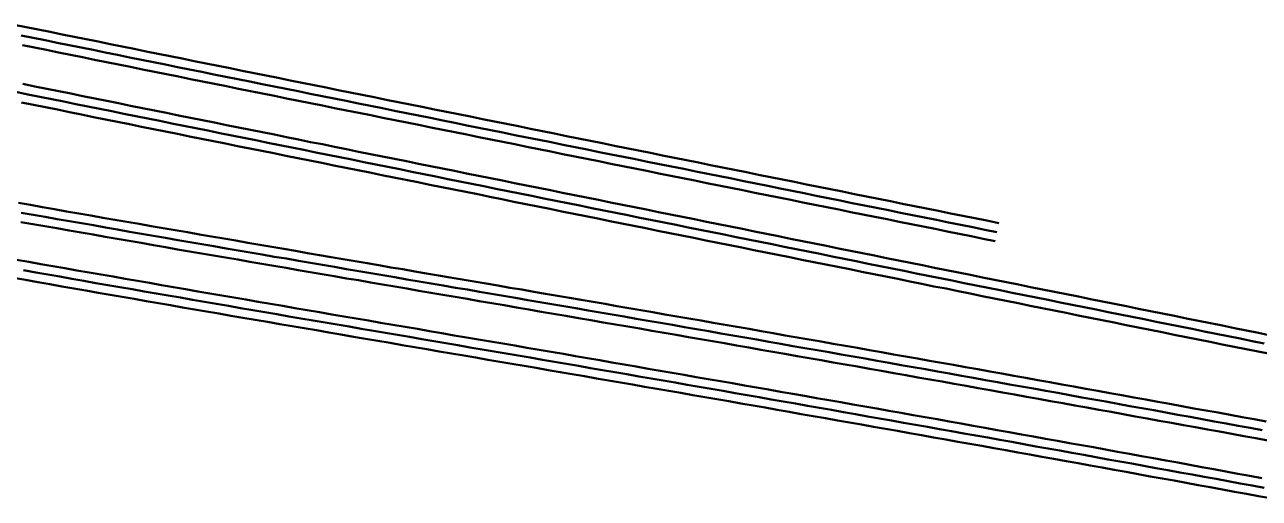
# Model space of a CAD drawing. Header units: millimetres. Extents: x 2688706 to 2690835, y 1254387 to 1255241.
# Drawn here: x 2689714 to 2689814.9, y 1254805.5 to 1254844.1 of the extents above; entities that cross this region are included whole.
import ezdxf

# ---------------------------------------------------------------- set-up
doc = ezdxf.new("R2010")
doc.units = ezdxf.units.MM
doc.layers.add('BS-TR-B-Gleisstrang-LinieGeometrie', color=7, linetype='Continuous')
doc.layers.add('BS-TR-N-Gleisstrang-LinieGeometrie', color=7, linetype='Continuous')

msp = doc.modelspace()

# ---------------------------------------------------------------- linework, layer by layer
at = {"layer": 'BS-TR-B-Gleisstrang-LinieGeometrie', "lineweight": 50}
for points in [[(2689713.74, 1254843.24, 454.72), (2689714.72, 1254843.05, 454.72), (2689715.7, 1254842.85, 454.72), (2689716.69, 1254842.65, 454.72), (2689717.67, 1254842.45, 454.72), (2689718.66, 1254842.25, 454.72), (2689719.64, 1254842.06, 454.72), (2689720.62, 1254841.86, 454.72), (2689721.61, 1254841.66, 454.72), (2689722.59, 1254841.46, 454.72), (2689723.58, 1254841.26, 454.72), (2689724.56, 1254841.07, 454.71), (2689725.54, 1254840.87, 454.71), (2689726.53, 1254840.67, 454.71), (2689727.51, 1254840.47, 454.71), (2689728.5, 1254840.27, 454.71), (2689729.48, 1254840.07, 454.71), (2689730.46, 1254839.88, 454.71), (2689731.45, 1254839.68, 454.71), (2689732.43, 1254839.48, 454.71), (2689733.42, 1254839.28, 454.71), (2689734.4, 1254839.08, 454.71), (2689735.38, 1254838.89, 454.71), (2689736.37, 1254838.69, 454.71), (2689737.35, 1254838.49, 454.71), (2689738.34, 1254838.29, 454.71), (2689739.32, 1254838.09, 454.71), (2689740.3, 1254837.9, 454.7), (2689741.29, 1254837.7, 454.7), (2689742.27, 1254837.5, 454.7), (2689743.26, 1254837.3, 454.7), (2689744.24, 1254837.1, 454.7), (2689745.22, 1254836.9, 454.7), (2689746.21, 1254836.71, 454.7), (2689747.19, 1254836.51, 454.7), (2689748.18, 1254836.31, 454.7), (2689749.16, 1254836.11, 454.7), (2689750.14, 1254835.91, 454.7), (2689751.13, 1254835.72, 454.7), (2689752.11, 1254835.52, 454.7), (2689753.1, 1254835.32, 454.7), (2689754.08, 1254835.12, 454.7), (2689755.06, 1254834.92, 454.69), (2689756.05, 1254834.73, 454.69), (2689757.03, 1254834.53, 454.69), (2689758.02, 1254834.33, 454.69), (2689759, 1254834.13, 454.69), (2689759.98, 1254833.93, 454.69), (2689760.97, 1254833.73, 454.69), (2689761.95, 1254833.54, 454.69), (2689762.94, 1254833.34, 454.69), (2689763.92, 1254833.14, 454.69), (2689764.9, 1254832.94, 454.69), (2689765.89, 1254832.74, 454.69), (2689766.87, 1254832.55, 454.69), (2689767.86, 1254832.35, 454.69), (2689768.84, 1254832.15, 454.69), (2689769.82, 1254831.95, 454.69), (2689770.81, 1254831.75, 454.68), (2689771.79, 1254831.56, 454.68), (2689772.78, 1254831.36, 454.68), (2689773.76, 1254831.16, 454.68), (2689774.74, 1254830.96, 454.68), (2689775.73, 1254830.76, 454.68), (2689776.71, 1254830.56, 454.68), (2689777.7, 1254830.37, 454.68), (2689778.68, 1254830.17, 454.68), (2689779.66, 1254829.97, 454.68), (2689780.65, 1254829.77, 454.68), (2689781.63, 1254829.57, 454.68), (2689782.62, 1254829.38, 454.68), (2689783.6, 1254829.18, 454.68), (2689784.58, 1254828.98, 454.68), (2689785.57, 1254828.78, 454.67), (2689786.55, 1254828.58, 454.67), (2689787.54, 1254828.39, 454.67), (2689788.52, 1254828.19, 454.67), (2689789.5, 1254827.99, 454.67), (2689790.49, 1254827.79, 454.67), (2689791.47, 1254827.59, 454.67), (2689792.46, 1254827.39, 454.67), (2689793.44, 1254827.2, 454.67)], [(2689713.75, 1254828.78, 454.8), (2689714.74, 1254828.61, 454.8), (2689715.72, 1254828.44, 454.8), (2689716.7, 1254828.26, 454.8), (2689717.69, 1254828.09, 454.8), (2689718.67, 1254827.92, 454.8), (2689719.65, 1254827.75, 454.8), (2689720.64, 1254827.58, 454.8), (2689721.62, 1254827.41, 454.8), (2689722.6, 1254827.23, 454.8), (2689723.59, 1254827.06, 454.8), (2689724.57, 1254826.89, 454.8), (2689725.55, 1254826.72, 454.8), (2689726.54, 1254826.55, 454.8), (2689726.54, 1254826.55, 454.8), (2689727.52, 1254826.38, 454.8), (2689728.51, 1254826.21, 454.8), (2689729.49, 1254826.04, 454.8), (2689730.48, 1254825.87, 454.8), (2689731.46, 1254825.7, 454.8), (2689732.45, 1254825.53, 454.8), (2689733.43, 1254825.36, 454.8), (2689734.42, 1254825.19, 454.8), (2689735.41, 1254825.03, 454.8), (2689736.39, 1254824.86, 454.8), (2689737.38, 1254824.69, 454.8), (2689738.36, 1254824.52, 454.8), (2689739.35, 1254824.35, 454.8), (2689740.33, 1254824.18, 454.8), (2689741.32, 1254824.01, 454.8), (2689742.31, 1254823.84, 454.8), (2689743.29, 1254823.68, 454.8), (2689744.28, 1254823.51, 454.8), (2689745.26, 1254823.34, 454.8), (2689746.25, 1254823.17, 454.8), (2689746.25, 1254823.17, 454.8), (2689747.23, 1254823, 454.8), (2689748.22, 1254822.83, 454.8), (2689749.21, 1254822.66, 454.8), (2689750.19, 1254822.5, 454.8), (2689751.18, 1254822.33, 454.8), (2689752.16, 1254822.16, 454.8), (2689753.15, 1254821.99, 454.8), (2689754.13, 1254821.82, 454.8), (2689755.12, 1254821.65, 454.8), (2689756.11, 1254821.48, 454.8), (2689757.09, 1254821.31, 454.8), (2689758.08, 1254821.15, 454.8), (2689759.06, 1254820.98, 454.8), (2689760.05, 1254820.81, 454.8), (2689761.03, 1254820.64, 454.8), (2689762.02, 1254820.47, 454.8), (2689763, 1254820.3, 454.8), (2689763.99, 1254820.13, 454.8), (2689764.97, 1254819.96, 454.8), (2689765.96, 1254819.79, 454.8), (2689765.96, 1254819.79, 454.8), (2689766.94, 1254819.62, 454.8), (2689767.93, 1254819.45, 454.8), (2689768.91, 1254819.28, 454.8), (2689769.9, 1254819.11, 454.8), (2689770.88, 1254818.93, 454.8), (2689771.86, 1254818.76, 454.8), (2689772.85, 1254818.59, 454.8), (2689773.83, 1254818.42, 454.8), (2689774.81, 1254818.25, 454.8), (2689775.8, 1254818.08, 454.8), (2689776.78, 1254817.9, 454.8), (2689777.76, 1254817.73, 454.8), (2689778.75, 1254817.56, 454.8), (2689779.73, 1254817.39, 454.8), (2689780.71, 1254817.21, 454.8), (2689781.7, 1254817.04, 454.8), (2689782.68, 1254816.87, 454.8), (2689783.66, 1254816.69, 454.8), (2689784.65, 1254816.52, 454.8), (2689785.63, 1254816.34, 454.8), (2689786.61, 1254816.17, 454.8), (2689787.6, 1254816, 454.8), (2689788.58, 1254815.82, 454.8), (2689789.56, 1254815.65, 454.8), (2689790.55, 1254815.47, 454.8), (2689791.53, 1254815.3, 454.8), (2689792.51, 1254815.12, 454.8), (2689793.49, 1254814.95, 454.8), (2689794.48, 1254814.77, 454.8), (2689795.46, 1254814.59, 454.8), (2689796.44, 1254814.42, 454.8), (2689797.43, 1254814.24, 454.8), (2689798.41, 1254814.07, 454.8), (2689799.39, 1254813.89, 454.8), (2689800.37, 1254813.71, 454.8), (2689801.36, 1254813.53, 454.8), (2689802.34, 1254813.36, 454.8), (2689803.32, 1254813.18, 454.8), (2689804.3, 1254813, 454.8), (2689805.29, 1254812.82, 454.8), (2689806.27, 1254812.65, 454.8), (2689807.25, 1254812.47, 454.8), (2689808.23, 1254812.29, 454.8), (2689809.22, 1254812.11, 454.8), (2689810.2, 1254811.93, 454.8), (2689811.18, 1254811.75, 454.8), (2689812.16, 1254811.57, 454.8), (2689813.14, 1254811.39, 454.8), (2689814.13, 1254811.21, 454.8), (2689815.11, 1254811.03, 454.8)], [(2689713.95, 1254824.08, 454.8), (2689714.94, 1254823.9, 454.8), (2689715.92, 1254823.73, 454.8), (2689716.9, 1254823.56, 454.8), (2689717.89, 1254823.39, 454.8), (2689718.87, 1254823.21, 454.8), (2689719.86, 1254823.04, 454.8), (2689720.84, 1254822.87, 454.8), (2689721.82, 1254822.7, 454.8), (2689722.81, 1254822.53, 454.8), (2689723.79, 1254822.36, 454.8), (2689724.78, 1254822.19, 454.8), (2689725.76, 1254822.02, 454.8), (2689725.76, 1254822.02, 454.8), (2689726.75, 1254821.85, 454.8), (2689727.73, 1254821.68, 454.8), (2689728.72, 1254821.51, 454.8), (2689729.7, 1254821.34, 454.8), (2689730.69, 1254821.17, 454.8), (2689731.67, 1254821, 454.8), (2689732.66, 1254820.83, 454.8), (2689733.65, 1254820.66, 454.8), (2689734.63, 1254820.49, 454.8), (2689735.62, 1254820.32, 454.8), (2689736.6, 1254820.15, 454.8), (2689737.59, 1254819.98, 454.8), (2689738.57, 1254819.82, 454.8), (2689739.56, 1254819.65, 454.8), (2689740.54, 1254819.48, 454.8), (2689741.53, 1254819.31, 454.8), (2689742.52, 1254819.14, 454.8), (2689743.5, 1254818.97, 454.8), (2689744.49, 1254818.8, 454.8), (2689745.47, 1254818.64, 454.8), (2689745.47, 1254818.64, 454.8), (2689746.46, 1254818.47, 454.8), (2689747.44, 1254818.3, 454.8), (2689748.43, 1254818.13, 454.8), (2689749.42, 1254817.96, 454.8), (2689750.4, 1254817.79, 454.8), (2689751.39, 1254817.62, 454.8), (2689752.37, 1254817.46, 454.8), (2689753.36, 1254817.29, 454.8), (2689754.34, 1254817.12, 454.8), (2689755.33, 1254816.95, 454.8), (2689756.32, 1254816.78, 454.8), (2689757.3, 1254816.61, 454.8), (2689758.29, 1254816.44, 454.8), (2689759.27, 1254816.27, 454.8), (2689760.26, 1254816.1, 454.8), (2689761.24, 1254815.93, 454.8), (2689762.23, 1254815.76, 454.8), (2689763.21, 1254815.59, 454.8), (2689764.2, 1254815.42, 454.8), (2689765.19, 1254815.25, 454.8), (2689765.19, 1254815.25, 454.8), (2689766.17, 1254815.08, 454.8), (2689767.15, 1254814.91, 454.8), (2689768.13, 1254814.74, 454.8), (2689769.12, 1254814.57, 454.8), (2689770.1, 1254814.4, 454.8), (2689771.08, 1254814.23, 454.8), (2689772.06, 1254814.06, 454.8), (2689773.05, 1254813.89, 454.8), (2689774.03, 1254813.72, 454.8), (2689775.01, 1254813.54, 454.8), (2689775.99, 1254813.37, 454.8), (2689776.98, 1254813.2, 454.8), (2689777.96, 1254813.03, 454.8), (2689778.94, 1254812.85, 454.8), (2689779.92, 1254812.68, 454.8), (2689780.91, 1254812.51, 454.8), (2689781.89, 1254812.34, 454.8), (2689782.87, 1254812.16, 454.8), (2689783.85, 1254811.99, 454.8), (2689784.83, 1254811.81, 454.8), (2689785.82, 1254811.64, 454.8), (2689786.8, 1254811.47, 454.8), (2689787.78, 1254811.29, 454.8), (2689788.76, 1254811.12, 454.8), (2689789.74, 1254810.94, 454.8), (2689790.73, 1254810.77, 454.8), (2689791.71, 1254810.59, 454.8), (2689792.69, 1254810.42, 454.8), (2689793.67, 1254810.24, 454.8), (2689794.65, 1254810.07, 454.8), (2689795.64, 1254809.89, 454.8), (2689796.62, 1254809.71, 454.8), (2689797.6, 1254809.54, 454.8), (2689798.58, 1254809.36, 454.8), (2689799.56, 1254809.18, 454.8), (2689800.54, 1254809.01, 454.8), (2689801.53, 1254808.83, 454.8), (2689802.51, 1254808.65, 454.8), (2689803.49, 1254808.47, 454.8), (2689804.47, 1254808.3, 454.8), (2689805.45, 1254808.12, 454.8), (2689806.43, 1254807.94, 454.8), (2689807.41, 1254807.76, 454.8), (2689808.39, 1254807.58, 454.8), (2689809.38, 1254807.41, 454.8), (2689810.36, 1254807.23, 454.8), (2689811.34, 1254807.05, 454.8), (2689812.32, 1254806.87, 454.8), (2689813.3, 1254806.69, 454.8), (2689814.28, 1254806.51, 454.8), (2689815.26, 1254806.33, 454.8)]]:
    msp.add_polyline3d(points, dxfattribs=at)
at = {"layer": 'BS-TR-N-Gleisstrang-LinieGeometrie', "color": 1, "lineweight": 50, "true_color": 0xff0000}
for points in [[(2689713.17, 1254844.12, 454.72), (2689714.15, 1254843.93, 454.72), (2689715.13, 1254843.73, 454.72), (2689716.11, 1254843.53, 454.72), (2689717.09, 1254843.33, 454.72), (2689718.07, 1254843.14, 454.72), (2689719.06, 1254842.94, 454.72), (2689720.04, 1254842.74, 454.72), (2689721.02, 1254842.54, 454.72), (2689722, 1254842.35, 454.72), (2689722.98, 1254842.15, 454.72), (2689723.96, 1254841.95, 454.72), (2689724.94, 1254841.75, 454.71), (2689725.92, 1254841.56, 454.71), (2689726.9, 1254841.36, 454.71), (2689727.88, 1254841.16, 454.71), (2689728.86, 1254840.96, 454.71), (2689729.84, 1254840.77, 454.71), (2689730.82, 1254840.57, 454.71), (2689731.8, 1254840.37, 454.71), (2689732.79, 1254840.17, 454.71), (2689733.77, 1254839.98, 454.71), (2689734.75, 1254839.78, 454.71), (2689735.73, 1254839.58, 454.71), (2689736.71, 1254839.38, 454.71), (2689737.69, 1254839.19, 454.71), (2689738.67, 1254838.99, 454.71), (2689739.65, 1254838.79, 454.71), (2689740.63, 1254838.59, 454.7), (2689741.61, 1254838.4, 454.7), (2689742.59, 1254838.2, 454.7), (2689743.57, 1254838, 454.7), (2689744.55, 1254837.8, 454.7), (2689745.53, 1254837.61, 454.7), (2689746.51, 1254837.41, 454.7), (2689747.5, 1254837.21, 454.7), (2689748.48, 1254837.01, 454.7), (2689749.46, 1254836.82, 454.7), (2689750.44, 1254836.62, 454.7), (2689751.42, 1254836.42, 454.7), (2689752.4, 1254836.22, 454.7), (2689753.38, 1254836.03, 454.7), (2689754.36, 1254835.83, 454.7), (2689755.34, 1254835.63, 454.69), (2689756.32, 1254835.44, 454.69), (2689757.3, 1254835.24, 454.69), (2689758.28, 1254835.04, 454.69), (2689759.26, 1254834.84, 454.69), (2689760.24, 1254834.65, 454.69), (2689761.22, 1254834.45, 454.69), (2689762.21, 1254834.25, 454.69), (2689763.19, 1254834.05, 454.69), (2689764.17, 1254833.86, 454.69), (2689765.15, 1254833.66, 454.69), (2689766.13, 1254833.46, 454.69), (2689767.11, 1254833.26, 454.69), (2689768.09, 1254833.07, 454.69), (2689769.07, 1254832.87, 454.69), (2689770.05, 1254832.67, 454.69), (2689771.03, 1254832.47, 454.68), (2689772.01, 1254832.28, 454.68), (2689772.99, 1254832.08, 454.68), (2689773.97, 1254831.88, 454.68), (2689774.95, 1254831.68, 454.68), (2689775.94, 1254831.49, 454.68), (2689776.92, 1254831.29, 454.68), (2689777.9, 1254831.09, 454.68), (2689778.88, 1254830.89, 454.68), (2689779.86, 1254830.7, 454.68), (2689780.84, 1254830.5, 454.68), (2689781.82, 1254830.3, 454.68), (2689782.8, 1254830.1, 454.68), (2689783.78, 1254829.91, 454.68), (2689784.76, 1254829.71, 454.68), (2689785.74, 1254829.51, 454.67), (2689786.72, 1254829.31, 454.67), (2689787.7, 1254829.12, 454.67), (2689788.68, 1254828.92, 454.67), (2689789.66, 1254828.72, 454.67), (2689790.65, 1254828.52, 454.67), (2689791.63, 1254828.33, 454.67), (2689792.61, 1254828.13, 454.67), (2689793.59, 1254827.93, 454.67)], [(2689713.86, 1254842.46, 454.72), (2689714.84, 1254842.26, 454.72), (2689715.82, 1254842.06, 454.72), (2689716.8, 1254841.86, 454.72), (2689717.78, 1254841.67, 454.72), (2689718.76, 1254841.47, 454.72), (2689719.74, 1254841.27, 454.72), (2689720.72, 1254841.07, 454.72), (2689721.7, 1254840.88, 454.72), (2689722.68, 1254840.68, 454.72), (2689723.66, 1254840.48, 454.72), (2689724.64, 1254840.28, 454.71), (2689725.62, 1254840.09, 454.71), (2689726.6, 1254839.89, 454.71), (2689727.59, 1254839.69, 454.71), (2689728.57, 1254839.49, 454.71), (2689729.55, 1254839.3, 454.71), (2689730.53, 1254839.1, 454.71), (2689731.51, 1254838.9, 454.71), (2689732.49, 1254838.7, 454.71), (2689733.47, 1254838.51, 454.71), (2689734.45, 1254838.31, 454.71), (2689735.43, 1254838.11, 454.71), (2689736.41, 1254837.91, 454.71), (2689737.39, 1254837.72, 454.71), (2689738.37, 1254837.52, 454.71), (2689739.35, 1254837.32, 454.71), (2689740.33, 1254837.12, 454.7), (2689741.32, 1254836.93, 454.7), (2689742.3, 1254836.73, 454.7), (2689743.28, 1254836.53, 454.7), (2689744.26, 1254836.33, 454.7), (2689745.24, 1254836.14, 454.7), (2689746.22, 1254835.94, 454.7), (2689747.2, 1254835.74, 454.7), (2689748.18, 1254835.54, 454.7), (2689749.16, 1254835.35, 454.7), (2689750.14, 1254835.15, 454.7), (2689751.12, 1254834.95, 454.7), (2689752.1, 1254834.75, 454.7), (2689753.08, 1254834.56, 454.7), (2689754.06, 1254834.36, 454.7), (2689755.04, 1254834.16, 454.69), (2689756.03, 1254833.96, 454.69), (2689757.01, 1254833.77, 454.69), (2689757.99, 1254833.57, 454.69), (2689758.97, 1254833.37, 454.69), (2689759.95, 1254833.17, 454.69), (2689760.93, 1254832.98, 454.69), (2689761.91, 1254832.78, 454.69), (2689762.89, 1254832.58, 454.69), (2689763.87, 1254832.38, 454.69), (2689764.85, 1254832.19, 454.69), (2689765.83, 1254831.99, 454.69), (2689766.81, 1254831.79, 454.69), (2689767.79, 1254831.6, 454.69), (2689768.77, 1254831.4, 454.69), (2689769.75, 1254831.2, 454.69), (2689770.74, 1254831, 454.68), (2689771.72, 1254830.81, 454.68), (2689772.7, 1254830.61, 454.68), (2689773.68, 1254830.41, 454.68), (2689774.66, 1254830.21, 454.68), (2689775.64, 1254830.02, 454.68), (2689776.62, 1254829.82, 454.68), (2689777.6, 1254829.62, 454.68), (2689778.58, 1254829.42, 454.68), (2689779.56, 1254829.23, 454.68), (2689780.54, 1254829.03, 454.68), (2689781.52, 1254828.83, 454.68), (2689782.5, 1254828.63, 454.68), (2689783.48, 1254828.44, 454.68), (2689784.47, 1254828.24, 454.68), (2689785.45, 1254828.04, 454.67), (2689786.43, 1254827.84, 454.67), (2689787.41, 1254827.65, 454.67), (2689788.39, 1254827.45, 454.67), (2689789.37, 1254827.25, 454.67), (2689790.35, 1254827.05, 454.67), (2689791.33, 1254826.86, 454.67), (2689792.31, 1254826.66, 454.67), (2689793.29, 1254826.46, 454.67)], [(2689713.88, 1254839.29, 454.8), (2689714.86, 1254839.09, 454.8), (2689715.84, 1254838.89, 454.8), (2689716.82, 1254838.7, 454.8), (2689717.8, 1254838.5, 454.8), (2689718.78, 1254838.3, 454.8), (2689719.76, 1254838.11, 454.8), (2689720.74, 1254837.91, 454.8), (2689721.71, 1254837.71, 454.8), (2689722.69, 1254837.51, 454.8), (2689723.67, 1254837.32, 454.8), (2689724.65, 1254837.12, 454.8), (2689725.63, 1254836.92, 454.8), (2689726.61, 1254836.72, 454.8), (2689727.59, 1254836.53, 454.8), (2689728.57, 1254836.33, 454.8), (2689729.55, 1254836.13, 454.8), (2689730.53, 1254835.93, 454.8), (2689731.51, 1254835.74, 454.8), (2689732.49, 1254835.54, 454.8), (2689733.47, 1254835.34, 454.8), (2689734.45, 1254835.15, 454.8), (2689735.43, 1254834.95, 454.8), (2689736.41, 1254834.75, 454.8), (2689737.39, 1254834.55, 454.8), (2689738.37, 1254834.36, 454.8), (2689739.35, 1254834.16, 454.8), (2689740.33, 1254833.96, 454.8), (2689741.31, 1254833.76, 454.8), (2689742.29, 1254833.57, 454.8), (2689743.27, 1254833.37, 454.8), (2689744.25, 1254833.17, 454.8), (2689745.23, 1254832.98, 454.8), (2689746.21, 1254832.78, 454.8), (2689747.19, 1254832.58, 454.8), (2689748.17, 1254832.38, 454.8), (2689749.15, 1254832.19, 454.8), (2689750.13, 1254831.99, 454.8), (2689751.11, 1254831.79, 454.8), (2689752.09, 1254831.59, 454.8), (2689753.07, 1254831.4, 454.8), (2689754.05, 1254831.2, 454.8), (2689755.03, 1254831, 454.8), (2689756.01, 1254830.8, 454.8), (2689756.99, 1254830.61, 454.8), (2689757.97, 1254830.41, 454.8), (2689758.95, 1254830.21, 454.8), (2689759.93, 1254830.02, 454.8), (2689760.91, 1254829.82, 454.8), (2689761.89, 1254829.62, 454.8), (2689762.87, 1254829.42, 454.8), (2689763.85, 1254829.23, 454.8), (2689764.83, 1254829.03, 454.8), (2689765.81, 1254828.83, 454.8), (2689766.79, 1254828.63, 454.8), (2689767.77, 1254828.44, 454.8), (2689768.75, 1254828.24, 454.8), (2689769.73, 1254828.04, 454.8), (2689770.71, 1254827.85, 454.8), (2689771.69, 1254827.65, 454.8), (2689772.67, 1254827.45, 454.8), (2689773.65, 1254827.25, 454.8), (2689774.63, 1254827.06, 454.8), (2689775.61, 1254826.86, 454.8), (2689776.59, 1254826.66, 454.8), (2689777.57, 1254826.46, 454.8), (2689778.55, 1254826.27, 454.8), (2689779.53, 1254826.07, 454.8), (2689780.51, 1254825.87, 454.8), (2689781.49, 1254825.67, 454.8), (2689782.47, 1254825.48, 454.8), (2689783.45, 1254825.28, 454.8), (2689784.43, 1254825.08, 454.8), (2689785.41, 1254824.89, 454.8), (2689786.39, 1254824.69, 454.8), (2689787.37, 1254824.49, 454.8), (2689788.35, 1254824.29, 454.8), (2689789.33, 1254824.1, 454.8), (2689790.31, 1254823.9, 454.8), (2689791.29, 1254823.7, 454.8), (2689792.27, 1254823.5, 454.8), (2689793.25, 1254823.31, 454.8), (2689794.23, 1254823.11, 454.8), (2689795.21, 1254822.91, 454.8), (2689796.19, 1254822.71, 454.8), (2689797.17, 1254822.52, 454.8), (2689798.15, 1254822.32, 454.8), (2689799.13, 1254822.12, 454.8), (2689800.11, 1254821.93, 454.8), (2689801.09, 1254821.73, 454.8), (2689802.07, 1254821.53, 454.8), (2689803.05, 1254821.33, 454.8), (2689804.03, 1254821.14, 454.8), (2689805.01, 1254820.94, 454.8), (2689805.99, 1254820.74, 454.8), (2689806.97, 1254820.54, 454.8), (2689807.95, 1254820.35, 454.8), (2689808.93, 1254820.15, 454.8), (2689809.91, 1254819.95, 454.8), (2689810.89, 1254819.76, 454.8), (2689811.87, 1254819.56, 454.8), (2689812.85, 1254819.36, 454.8), (2689813.83, 1254819.16, 454.8), (2689814.81, 1254818.97, 454.8), (2689815.79, 1254818.77, 454.8)], [(2689713.31, 1254838.64, 454.8), (2689714.29, 1254838.44, 454.8), (2689715.27, 1254838.24, 454.8), (2689716.25, 1254838.05, 454.8), (2689717.23, 1254837.85, 454.8), (2689718.21, 1254837.65, 454.8), (2689719.19, 1254837.45, 454.8), (2689720.17, 1254837.26, 454.8), (2689721.15, 1254837.06, 454.8), (2689722.13, 1254836.86, 454.8), (2689723.12, 1254836.66, 454.8), (2689724.1, 1254836.47, 454.8), (2689725.08, 1254836.27, 454.8), (2689726.06, 1254836.07, 454.8), (2689727.04, 1254835.87, 454.8), (2689728.02, 1254835.68, 454.8), (2689729, 1254835.48, 454.8), (2689729.98, 1254835.28, 454.8), (2689730.96, 1254835.08, 454.8), (2689731.94, 1254834.89, 454.8), (2689732.92, 1254834.69, 454.8), (2689733.9, 1254834.49, 454.8), (2689734.88, 1254834.29, 454.8), (2689735.86, 1254834.1, 454.8), (2689736.84, 1254833.9, 454.8), (2689737.82, 1254833.7, 454.8), (2689738.8, 1254833.51, 454.8), (2689739.78, 1254833.31, 454.8), (2689740.76, 1254833.11, 454.8), (2689741.74, 1254832.91, 454.8), (2689742.72, 1254832.72, 454.8), (2689743.71, 1254832.52, 454.8), (2689744.69, 1254832.32, 454.8), (2689745.67, 1254832.12, 454.8), (2689746.65, 1254831.93, 454.8), (2689747.63, 1254831.73, 454.8), (2689748.61, 1254831.53, 454.8), (2689749.59, 1254831.33, 454.8), (2689750.57, 1254831.14, 454.8), (2689751.55, 1254830.94, 454.8), (2689752.53, 1254830.74, 454.8), (2689753.51, 1254830.54, 454.8), (2689754.49, 1254830.35, 454.8), (2689755.47, 1254830.15, 454.8), (2689756.45, 1254829.95, 454.8), (2689757.43, 1254829.75, 454.8), (2689758.41, 1254829.56, 454.8), (2689759.39, 1254829.36, 454.8), (2689760.37, 1254829.16, 454.8), (2689761.35, 1254828.96, 454.8), (2689762.33, 1254828.77, 454.8), (2689763.31, 1254828.57, 454.8), (2689764.29, 1254828.37, 454.8), (2689765.28, 1254828.17, 454.8), (2689766.26, 1254827.98, 454.8), (2689767.24, 1254827.78, 454.8), (2689768.22, 1254827.58, 454.8), (2689769.2, 1254827.39, 454.8), (2689770.18, 1254827.19, 454.8), (2689771.16, 1254826.99, 454.8), (2689772.14, 1254826.79, 454.8), (2689773.12, 1254826.6, 454.8), (2689774.1, 1254826.4, 454.8), (2689775.08, 1254826.2, 454.8), (2689776.06, 1254826, 454.8), (2689777.04, 1254825.81, 454.8), (2689778.02, 1254825.61, 454.8), (2689779, 1254825.41, 454.8), (2689779.98, 1254825.21, 454.8), (2689780.96, 1254825.02, 454.8), (2689781.94, 1254824.82, 454.8), (2689782.92, 1254824.62, 454.8), (2689783.9, 1254824.42, 454.8), (2689784.88, 1254824.23, 454.8), (2689785.87, 1254824.03, 454.8), (2689786.85, 1254823.83, 454.8), (2689787.83, 1254823.63, 454.8), (2689788.81, 1254823.44, 454.8), (2689789.79, 1254823.24, 454.8), (2689790.77, 1254823.04, 454.8), (2689791.75, 1254822.84, 454.8), (2689792.73, 1254822.65, 454.8), (2689793.71, 1254822.45, 454.8), (2689794.69, 1254822.25, 454.8), (2689795.67, 1254822.06, 454.8), (2689796.65, 1254821.86, 454.8), (2689797.63, 1254821.66, 454.8), (2689798.61, 1254821.46, 454.8), (2689799.59, 1254821.27, 454.8), (2689800.57, 1254821.07, 454.8), (2689801.55, 1254820.87, 454.8), (2689802.53, 1254820.67, 454.8), (2689803.51, 1254820.48, 454.8), (2689804.49, 1254820.28, 454.8), (2689805.47, 1254820.08, 454.8), (2689806.45, 1254819.88, 454.8), (2689807.44, 1254819.69, 454.8), (2689808.42, 1254819.49, 454.8), (2689809.4, 1254819.29, 454.8), (2689810.38, 1254819.09, 454.8), (2689811.36, 1254818.9, 454.8), (2689812.34, 1254818.7, 454.8), (2689813.32, 1254818.5, 454.8), (2689814.3, 1254818.3, 454.8), (2689815.28, 1254818.11, 454.8)], [(2689713.79, 1254837.78, 454.8), (2689714.77, 1254837.58, 454.8), (2689715.75, 1254837.38, 454.8), (2689716.73, 1254837.19, 454.8), (2689717.71, 1254836.99, 454.8), (2689718.69, 1254836.79, 454.8), (2689719.67, 1254836.59, 454.8), (2689720.65, 1254836.4, 454.8), (2689721.63, 1254836.2, 454.8), (2689722.61, 1254836, 454.8), (2689723.59, 1254835.8, 454.8), (2689724.57, 1254835.61, 454.8), (2689725.55, 1254835.41, 454.8), (2689726.53, 1254835.21, 454.8), (2689727.51, 1254835.01, 454.8), (2689728.49, 1254834.82, 454.8), (2689729.47, 1254834.62, 454.8), (2689730.45, 1254834.42, 454.8), (2689731.43, 1254834.22, 454.8), (2689732.42, 1254834.03, 454.8), (2689733.4, 1254833.83, 454.8), (2689734.38, 1254833.63, 454.8), (2689735.36, 1254833.43, 454.8), (2689736.34, 1254833.24, 454.8), (2689737.32, 1254833.04, 454.8), (2689738.3, 1254832.84, 454.8), (2689739.28, 1254832.64, 454.8), (2689740.26, 1254832.45, 454.8), (2689741.24, 1254832.25, 454.8), (2689742.22, 1254832.05, 454.8), (2689743.2, 1254831.85, 454.8), (2689744.18, 1254831.66, 454.8), (2689745.16, 1254831.46, 454.8), (2689746.14, 1254831.26, 454.8), (2689747.12, 1254831.06, 454.8), (2689748.1, 1254830.87, 454.8), (2689749.08, 1254830.67, 454.8), (2689750.06, 1254830.47, 454.8), (2689751.05, 1254830.28, 454.8), (2689752.03, 1254830.08, 454.8), (2689753.01, 1254829.88, 454.8), (2689753.99, 1254829.68, 454.8), (2689754.97, 1254829.49, 454.8), (2689755.95, 1254829.29, 454.8), (2689756.93, 1254829.09, 454.8), (2689757.91, 1254828.89, 454.8), (2689758.89, 1254828.7, 454.8), (2689759.87, 1254828.5, 454.8), (2689760.85, 1254828.3, 454.8), (2689761.83, 1254828.1, 454.8), (2689762.81, 1254827.91, 454.8), (2689763.79, 1254827.71, 454.8), (2689764.77, 1254827.51, 454.8), (2689765.75, 1254827.31, 454.8), (2689766.73, 1254827.12, 454.8), (2689767.71, 1254826.92, 454.8), (2689768.69, 1254826.72, 454.8), (2689769.67, 1254826.52, 454.8), (2689770.66, 1254826.33, 454.8), (2689771.64, 1254826.13, 454.8), (2689772.62, 1254825.93, 454.8), (2689773.6, 1254825.73, 454.8), (2689774.58, 1254825.54, 454.8), (2689775.56, 1254825.34, 454.8), (2689776.54, 1254825.14, 454.8), (2689777.52, 1254824.94, 454.8), (2689778.5, 1254824.75, 454.8), (2689779.48, 1254824.55, 454.8), (2689780.46, 1254824.35, 454.8), (2689781.44, 1254824.16, 454.8), (2689782.42, 1254823.96, 454.8), (2689783.4, 1254823.76, 454.8), (2689784.38, 1254823.56, 454.8), (2689785.36, 1254823.37, 454.8), (2689786.34, 1254823.17, 454.8), (2689787.32, 1254822.97, 454.8), (2689788.3, 1254822.77, 454.8), (2689789.29, 1254822.58, 454.8), (2689790.27, 1254822.38, 454.8), (2689791.25, 1254822.18, 454.8), (2689792.23, 1254821.98, 454.8), (2689793.21, 1254821.79, 454.8), (2689794.19, 1254821.59, 454.8), (2689795.17, 1254821.39, 454.8), (2689796.15, 1254821.19, 454.8), (2689797.13, 1254821, 454.8), (2689798.11, 1254820.8, 454.8), (2689799.09, 1254820.6, 454.8), (2689800.07, 1254820.4, 454.8), (2689801.05, 1254820.21, 454.8), (2689802.03, 1254820.01, 454.8), (2689803.01, 1254819.81, 454.8), (2689803.99, 1254819.61, 454.8), (2689804.97, 1254819.42, 454.8), (2689805.95, 1254819.22, 454.8), (2689806.93, 1254819.02, 454.8), (2689807.91, 1254818.82, 454.8), (2689808.9, 1254818.63, 454.8), (2689809.88, 1254818.43, 454.8), (2689810.86, 1254818.23, 454.8), (2689811.84, 1254818.03, 454.8), (2689812.82, 1254817.84, 454.8), (2689813.8, 1254817.64, 454.8), (2689814.78, 1254817.44, 454.8), (2689815.76, 1254817.25, 454.8)], [(2689713.52, 1254829.58, 454.79), (2689714.5, 1254829.41, 454.79), (2689715.49, 1254829.24, 454.79), (2689716.48, 1254829.06, 454.79), (2689717.46, 1254828.89, 454.79), (2689718.45, 1254828.72, 454.79), (2689719.44, 1254828.55, 454.79), (2689720.42, 1254828.37, 454.79), (2689721.41, 1254828.2, 454.79), (2689722.39, 1254828.03, 454.79), (2689723.38, 1254827.86, 454.79), (2689724.37, 1254827.69, 454.79), (2689725.35, 1254827.52, 454.79), (2689726.34, 1254827.35, 454.79), (2689727.33, 1254827.18, 454.79), (2689728.31, 1254827.01, 454.79), (2689729.3, 1254826.84, 454.79), (2689730.29, 1254826.67, 454.79), (2689731.27, 1254826.5, 454.79), (2689732.26, 1254826.33, 454.79), (2689733.25, 1254826.16, 454.79), (2689733.25, 1254826.16, 454.79), (2689734.22, 1254825.99, 454.79), (2689735.19, 1254825.82, 454.79), (2689736.16, 1254825.66, 454.79), (2689737.14, 1254825.49, 454.8), (2689738.11, 1254825.32, 454.8), (2689739.08, 1254825.16, 454.8), (2689740.05, 1254824.99, 454.8), (2689741.03, 1254824.82, 454.8), (2689742, 1254824.66, 454.8), (2689742.97, 1254824.49, 454.8), (2689743.94, 1254824.32, 454.8), (2689744.91, 1254824.16, 454.8), (2689745.89, 1254823.99, 454.8), (2689746.86, 1254823.83, 454.8), (2689747.83, 1254823.66, 454.8), (2689748.8, 1254823.49, 454.8), (2689749.78, 1254823.33, 454.8), (2689750.75, 1254823.16, 454.8), (2689750.75, 1254823.16, 454.8), (2689751.72, 1254823, 454.8), (2689752.69, 1254822.83, 454.8), (2689753.66, 1254822.66, 454.8), (2689754.64, 1254822.5, 454.8), (2689755.61, 1254822.33, 454.8), (2689756.58, 1254822.16, 454.81), (2689757.55, 1254822, 454.81), (2689758.52, 1254821.83, 454.81), (2689759.49, 1254821.66, 454.81), (2689760.47, 1254821.5, 454.81), (2689761.44, 1254821.33, 454.81), (2689762.41, 1254821.16, 454.81), (2689763.38, 1254820.99, 454.81), (2689763.38, 1254820.99, 454.81), (2689764.36, 1254820.82, 454.81), (2689765.35, 1254820.65, 454.81), (2689766.33, 1254820.48, 454.81), (2689767.31, 1254820.31, 454.81), (2689768.29, 1254820.14, 454.81), (2689769.28, 1254819.97, 454.81), (2689770.26, 1254819.8, 454.81), (2689771.24, 1254819.63, 454.81), (2689772.22, 1254819.46, 454.81), (2689773.21, 1254819.29, 454.81), (2689774.19, 1254819.12, 454.81), (2689775.17, 1254818.95, 454.81), (2689776.15, 1254818.77, 454.81), (2689777.14, 1254818.6, 454.81), (2689778.12, 1254818.43, 454.81), (2689779.1, 1254818.26, 454.81), (2689780.08, 1254818.09, 454.81), (2689781.07, 1254817.91, 454.81), (2689782.05, 1254817.74, 454.81), (2689783.03, 1254817.57, 454.81), (2689784.01, 1254817.39, 454.81), (2689784.99, 1254817.22, 454.81), (2689785.98, 1254817.05, 454.81), (2689786.96, 1254816.87, 454.81), (2689787.94, 1254816.7, 454.81), (2689788.92, 1254816.52, 454.81), (2689789.9, 1254816.35, 454.81), (2689790.88, 1254816.17, 454.81), (2689791.87, 1254816, 454.81), (2689792.85, 1254815.82, 454.81), (2689793.83, 1254815.65, 454.81), (2689794.81, 1254815.47, 454.81), (2689795.79, 1254815.3, 454.81), (2689796.78, 1254815.12, 454.81), (2689797.76, 1254814.94, 454.81), (2689798.74, 1254814.77, 454.81), (2689799.72, 1254814.59, 454.81), (2689800.7, 1254814.41, 454.81), (2689801.68, 1254814.24, 454.81), (2689802.66, 1254814.06, 454.81), (2689803.65, 1254813.88, 454.81), (2689804.63, 1254813.71, 454.81), (2689805.61, 1254813.53, 454.81), (2689806.59, 1254813.35, 454.81), (2689807.57, 1254813.17, 454.81), (2689808.55, 1254812.99, 454.81), (2689809.53, 1254812.81, 454.81), (2689810.51, 1254812.64, 454.81), (2689811.5, 1254812.46, 454.81), (2689812.48, 1254812.28, 454.81), (2689813.46, 1254812.1, 454.81), (2689814.44, 1254811.92, 454.81), (2689815.42, 1254811.74, 454.81)], [(2689713.72, 1254828.02, 454.81), (2689714.71, 1254827.85, 454.81), (2689715.69, 1254827.68, 454.81), (2689716.67, 1254827.51, 454.81), (2689717.66, 1254827.33, 454.81), (2689718.64, 1254827.16, 454.81), (2689719.63, 1254826.99, 454.81), (2689720.61, 1254826.82, 454.81), (2689721.59, 1254826.65, 454.81), (2689722.58, 1254826.48, 454.81), (2689723.56, 1254826.31, 454.81), (2689724.55, 1254826.14, 454.81), (2689725.53, 1254825.96, 454.81), (2689726.51, 1254825.79, 454.81), (2689727.5, 1254825.62, 454.81), (2689728.48, 1254825.45, 454.81), (2689729.47, 1254825.28, 454.81), (2689730.45, 1254825.12, 454.81), (2689731.44, 1254824.95, 454.81), (2689732.42, 1254824.78, 454.81), (2689733.4, 1254824.61, 454.81), (2689733.4, 1254824.61, 454.81), (2689734.39, 1254824.44, 454.81), (2689735.38, 1254824.27, 454.81), (2689736.36, 1254824.1, 454.81), (2689737.35, 1254823.93, 454.8), (2689738.34, 1254823.76, 454.8), (2689739.32, 1254823.59, 454.8), (2689740.31, 1254823.42, 454.8), (2689741.3, 1254823.26, 454.8), (2689742.28, 1254823.09, 454.8), (2689743.27, 1254822.92, 454.8), (2689744.26, 1254822.75, 454.8), (2689745.24, 1254822.58, 454.8), (2689746.23, 1254822.41, 454.8), (2689747.22, 1254822.24, 454.8), (2689748.2, 1254822.07, 454.8), (2689749.19, 1254821.91, 454.8), (2689750.18, 1254821.74, 454.8), (2689751.16, 1254821.57, 454.8), (2689751.16, 1254821.57, 454.8), (2689752.18, 1254821.4, 454.8), (2689753.19, 1254821.22, 454.8), (2689754.2, 1254821.05, 454.8), (2689755.21, 1254820.88, 454.8), (2689756.22, 1254820.7, 454.8), (2689757.23, 1254820.53, 454.79), (2689758.24, 1254820.36, 454.79), (2689759.26, 1254820.18, 454.79), (2689760.27, 1254820.01, 454.79), (2689761.28, 1254819.83, 454.79), (2689762.29, 1254819.66, 454.79), (2689763.3, 1254819.49, 454.79), (2689763.3, 1254819.49, 454.79), (2689764.29, 1254819.32, 454.79), (2689765.27, 1254819.15, 454.79), (2689766.26, 1254818.97, 454.79), (2689767.25, 1254818.8, 454.79), (2689768.24, 1254818.63, 454.79), (2689769.22, 1254818.46, 454.79), (2689770.21, 1254818.29, 454.79), (2689771.2, 1254818.12, 454.79), (2689772.18, 1254817.95, 454.79), (2689773.17, 1254817.77, 454.79), (2689774.16, 1254817.6, 454.79), (2689775.14, 1254817.43, 454.79), (2689776.13, 1254817.26, 454.79), (2689777.12, 1254817.08, 454.79), (2689778.1, 1254816.91, 454.79), (2689779.09, 1254816.74, 454.79), (2689780.08, 1254816.56, 454.79), (2689781.06, 1254816.39, 454.79), (2689782.05, 1254816.22, 454.79), (2689783.04, 1254816.04, 454.79), (2689784.02, 1254815.87, 454.79), (2689785.01, 1254815.69, 454.79), (2689786, 1254815.52, 454.79), (2689786.98, 1254815.34, 454.79), (2689787.97, 1254815.17, 454.79), (2689788.96, 1254814.99, 454.79), (2689789.94, 1254814.82, 454.79), (2689790.93, 1254814.64, 454.79), (2689791.91, 1254814.47, 454.79), (2689792.9, 1254814.29, 454.79), (2689793.89, 1254814.11, 454.79), (2689794.87, 1254813.94, 454.79), (2689795.86, 1254813.76, 454.79), (2689796.84, 1254813.58, 454.79), (2689797.83, 1254813.41, 454.79), (2689798.82, 1254813.23, 454.79), (2689799.8, 1254813.05, 454.79), (2689800.79, 1254812.87, 454.79), (2689801.77, 1254812.7, 454.79), (2689802.76, 1254812.52, 454.79), (2689803.75, 1254812.34, 454.79), (2689804.73, 1254812.16, 454.79), (2689805.72, 1254811.98, 454.79), (2689806.7, 1254811.8, 454.79), (2689807.69, 1254811.63, 454.79), (2689808.67, 1254811.45, 454.79), (2689809.66, 1254811.27, 454.79), (2689810.65, 1254811.09, 454.79), (2689811.63, 1254810.91, 454.79), (2689812.62, 1254810.73, 454.79), (2689813.6, 1254810.55, 454.79), (2689814.59, 1254810.37, 454.79), (2689815.57, 1254810.19, 454.79)], [(2689713.38, 1254824.94, 454.8), (2689714.37, 1254824.76, 454.8), (2689715.35, 1254824.59, 454.8), (2689716.34, 1254824.42, 454.8), (2689717.32, 1254824.25, 454.8), (2689718.31, 1254824.07, 454.8), (2689719.3, 1254823.9, 454.8), (2689720.28, 1254823.73, 454.8), (2689721.27, 1254823.56, 454.8), (2689722.25, 1254823.39, 454.8), (2689723.24, 1254823.22, 454.8), (2689724.22, 1254823.05, 454.8), (2689725.21, 1254822.87, 454.8), (2689726.19, 1254822.7, 454.8), (2689727.18, 1254822.53, 454.8), (2689728.17, 1254822.36, 454.8), (2689729.15, 1254822.19, 454.8), (2689730.14, 1254822.02, 454.8), (2689731.12, 1254821.85, 454.8), (2689732.11, 1254821.69, 454.8), (2689732.11, 1254821.69, 454.8), (2689733.11, 1254821.51, 454.8), (2689734.11, 1254821.34, 454.8), (2689735.11, 1254821.17, 454.8), (2689736.11, 1254821, 454.8), (2689737.11, 1254820.83, 454.8), (2689738.11, 1254820.66, 454.8), (2689739.11, 1254820.48, 454.8), (2689740.11, 1254820.31, 454.8), (2689741.11, 1254820.14, 454.8), (2689742.11, 1254819.97, 454.8), (2689743.11, 1254819.8, 454.8), (2689744.11, 1254819.63, 454.8), (2689745.11, 1254819.46, 454.8), (2689746.11, 1254819.29, 454.8), (2689747.11, 1254819.12, 454.8), (2689748.11, 1254818.95, 454.8), (2689749.11, 1254818.77, 454.8), (2689750.11, 1254818.6, 454.8), (2689750.11, 1254818.6, 454.8), (2689751.1, 1254818.43, 454.8), (2689752.09, 1254818.27, 454.8), (2689753.08, 1254818.1, 454.8), (2689754.07, 1254817.93, 454.8), (2689755.06, 1254817.76, 454.8), (2689756.05, 1254817.59, 454.8), (2689757.04, 1254817.42, 454.8), (2689758.03, 1254817.25, 454.8), (2689759.02, 1254817.08, 454.8), (2689760.01, 1254816.91, 454.8), (2689761.01, 1254816.74, 454.8), (2689762, 1254816.56, 454.8), (2689762.99, 1254816.39, 454.8), (2689762.99, 1254816.39, 454.8), (2689763.97, 1254816.22, 454.8), (2689764.95, 1254816.05, 454.8), (2689765.94, 1254815.88, 454.8), (2689766.92, 1254815.71, 454.81), (2689767.91, 1254815.54, 454.81), (2689768.89, 1254815.37, 454.81), (2689769.87, 1254815.2, 454.81), (2689770.86, 1254815.03, 454.81), (2689771.84, 1254814.86, 454.81), (2689772.82, 1254814.69, 454.81), (2689773.81, 1254814.52, 454.81), (2689774.79, 1254814.34, 454.81), (2689775.77, 1254814.17, 454.81), (2689776.76, 1254814, 454.81), (2689777.74, 1254813.83, 454.81), (2689778.72, 1254813.65, 454.81), (2689779.71, 1254813.48, 454.81), (2689780.69, 1254813.31, 454.81), (2689781.67, 1254813.13, 454.81), (2689782.66, 1254812.96, 454.81), (2689783.64, 1254812.79, 454.81), (2689784.62, 1254812.61, 454.81), (2689785.61, 1254812.44, 454.81), (2689786.59, 1254812.26, 454.81), (2689787.57, 1254812.09, 454.81), (2689788.56, 1254811.92, 454.81), (2689789.54, 1254811.74, 454.81), (2689790.52, 1254811.57, 454.81), (2689791.5, 1254811.39, 454.81), (2689792.49, 1254811.21, 454.81), (2689793.47, 1254811.04, 454.81), (2689794.45, 1254810.86, 454.81), (2689795.44, 1254810.69, 454.81), (2689796.42, 1254810.51, 454.81), (2689797.4, 1254810.33, 454.81), (2689798.38, 1254810.16, 454.81), (2689799.37, 1254809.98, 454.81), (2689800.35, 1254809.8, 454.81), (2689801.33, 1254809.63, 454.81), (2689802.31, 1254809.45, 454.81), (2689803.3, 1254809.27, 454.81), (2689804.28, 1254809.09, 454.81), (2689805.26, 1254808.92, 454.81), (2689806.24, 1254808.74, 454.81), (2689807.23, 1254808.56, 454.81), (2689808.21, 1254808.38, 454.81), (2689809.19, 1254808.2, 454.81), (2689810.17, 1254808.02, 454.81), (2689811.15, 1254807.84, 454.81), (2689812.14, 1254807.66, 454.81), (2689813.12, 1254807.48, 454.81), (2689814.1, 1254807.3, 454.81), (2689815.08, 1254807.12, 454.81)], [(2689713.13, 1254823.46, 454.81), (2689714.11, 1254823.29, 454.81), (2689715.1, 1254823.11, 454.81), (2689716.09, 1254822.94, 454.81), (2689717.07, 1254822.77, 454.81), (2689718.06, 1254822.6, 454.81), (2689719.04, 1254822.42, 454.81), (2689720.03, 1254822.25, 454.81), (2689721.02, 1254822.08, 454.81), (2689722, 1254821.91, 454.81), (2689722.99, 1254821.74, 454.81), (2689723.97, 1254821.57, 454.81), (2689724.96, 1254821.4, 454.81), (2689725.95, 1254821.22, 454.8), (2689726.93, 1254821.05, 454.8), (2689727.92, 1254820.88, 454.8), (2689728.9, 1254820.71, 454.8), (2689729.89, 1254820.54, 454.8), (2689730.88, 1254820.37, 454.8), (2689731.86, 1254820.21, 454.8), (2689731.86, 1254820.21, 454.8), (2689732.86, 1254820.03, 454.8), (2689733.87, 1254819.86, 454.8), (2689734.87, 1254819.69, 454.8), (2689735.87, 1254819.52, 454.8), (2689736.87, 1254819.35, 454.8), (2689737.87, 1254819.18, 454.8), (2689738.87, 1254819, 454.8), (2689739.87, 1254818.83, 454.8), (2689740.88, 1254818.66, 454.8), (2689741.88, 1254818.49, 454.8), (2689742.88, 1254818.32, 454.8), (2689743.88, 1254818.15, 454.8), (2689744.88, 1254817.98, 454.8), (2689745.88, 1254817.8, 454.8), (2689746.88, 1254817.63, 454.8), (2689747.89, 1254817.46, 454.8), (2689748.89, 1254817.29, 454.8), (2689749.89, 1254817.12, 454.8), (2689749.89, 1254817.12, 454.8), (2689750.88, 1254816.95, 454.8), (2689751.86, 1254816.78, 454.8), (2689752.85, 1254816.61, 454.8), (2689753.83, 1254816.45, 454.8), (2689754.82, 1254816.28, 454.8), (2689755.81, 1254816.11, 454.8), (2689756.79, 1254815.94, 454.8), (2689757.78, 1254815.77, 454.8), (2689758.76, 1254815.6, 454.8), (2689759.75, 1254815.43, 454.8), (2689760.73, 1254815.26, 454.8), (2689761.72, 1254815.09, 454.8), (2689762.71, 1254814.92, 454.8), (2689762.71, 1254814.92, 454.8), (2689763.69, 1254814.75, 454.8), (2689764.67, 1254814.58, 454.8), (2689765.66, 1254814.41, 454.8), (2689766.64, 1254814.24, 454.8), (2689767.63, 1254814.07, 454.8), (2689768.61, 1254813.9, 454.8), (2689769.59, 1254813.73, 454.8), (2689770.58, 1254813.56, 454.8), (2689771.56, 1254813.39, 454.8), (2689772.54, 1254813.21, 454.8), (2689773.53, 1254813.04, 454.8), (2689774.51, 1254812.87, 454.8), (2689775.49, 1254812.7, 454.8), (2689776.48, 1254812.53, 454.8), (2689777.46, 1254812.35, 454.8), (2689778.44, 1254812.18, 454.8), (2689779.43, 1254812.01, 454.8), (2689780.41, 1254811.83, 454.8), (2689781.39, 1254811.66, 454.8), (2689782.38, 1254811.49, 454.8), (2689783.36, 1254811.31, 454.8), (2689784.34, 1254811.14, 454.8), (2689785.33, 1254810.97, 454.8), (2689786.31, 1254810.79, 454.8), (2689787.29, 1254810.62, 454.8), (2689788.27, 1254810.44, 454.8), (2689789.26, 1254810.27, 454.8), (2689790.24, 1254810.09, 454.8), (2689791.22, 1254809.92, 454.8), (2689792.21, 1254809.74, 454.8), (2689793.19, 1254809.57, 454.8), (2689794.17, 1254809.39, 454.8), (2689795.15, 1254809.21, 454.8), (2689796.14, 1254809.04, 454.8), (2689797.12, 1254808.86, 454.8), (2689798.1, 1254808.68, 454.8), (2689799.09, 1254808.51, 454.8), (2689800.07, 1254808.33, 454.8), (2689801.05, 1254808.15, 454.8), (2689802.03, 1254807.98, 454.8), (2689803.02, 1254807.8, 454.8), (2689804, 1254807.62, 454.8), (2689804.98, 1254807.44, 454.8), (2689805.96, 1254807.26, 454.8), (2689806.94, 1254807.09, 454.8), (2689807.93, 1254806.91, 454.8), (2689808.91, 1254806.73, 454.8), (2689809.89, 1254806.55, 454.8), (2689810.87, 1254806.37, 454.8), (2689811.86, 1254806.19, 454.8), (2689812.84, 1254806.01, 454.8), (2689813.82, 1254805.83, 454.8), (2689814.8, 1254805.65, 454.8), (2689815.78, 1254805.47, 454.8)]]:
    msp.add_polyline3d(points, dxfattribs=at)

doc.saveas('drawing.dxf')
